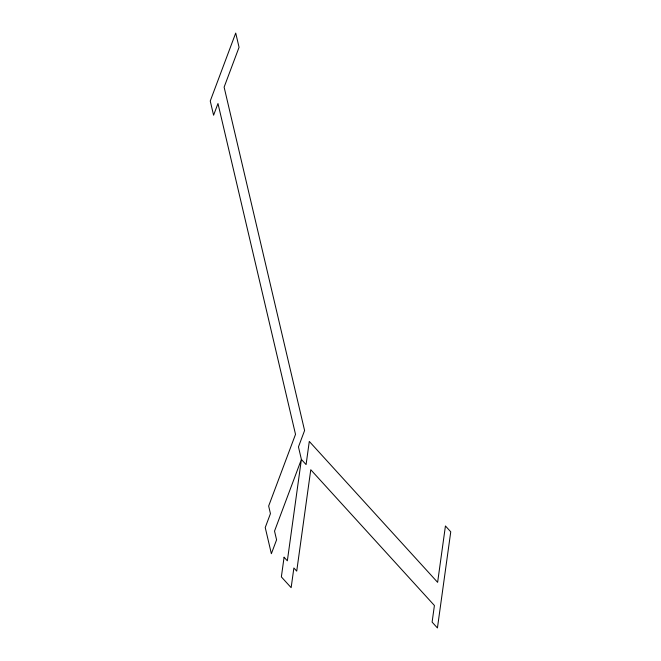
<?xml version="1.0" encoding="UTF-8"?>
<svg xmlns="http://www.w3.org/2000/svg" width="661" height="661" viewBox="0 0 661 661"><rect width="100%" height="100%" fill="white"/><g stroke="black" fill="none" stroke-linecap="round" stroke-linejoin="round"><path stroke-width="0.99" d="M284.081 557.24L281.363 576.904L291.146 587.654L293.872 567.989L296.723 571.112L310.769 469.731L434.409 605.501L432.112 622.108L437.433 627.95L450.752 531.808L445.431 525.966L437.623 582.341L309.29 441.424L306.084 464.584L301.391 459.436L298.458 446.894L304.589 430.518L224.12 87.136L239.059 47.286L235.721 33.05L210.248 101.009L213.586 115.245L217.981 103.504L295.517 434.351L268.655 506.02L270.44 513.647L265.235 527.544L271.365 553.728L276.579 539.83L274.53 531.097L301.391 459.436L287.345 560.817L284.081 557.24"/></g></svg>
